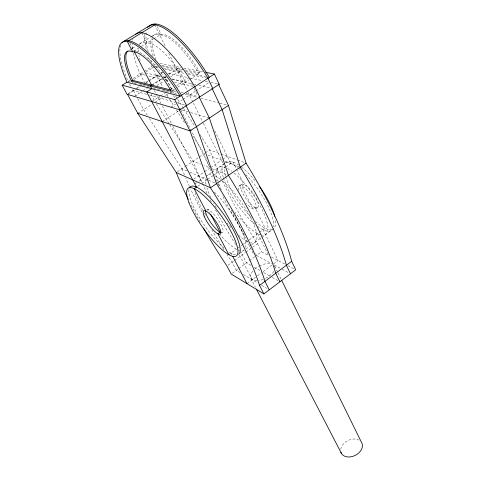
<?xml version="1.0" encoding="UTF-8"?>
<svg xmlns="http://www.w3.org/2000/svg" width="481" height="481" viewBox="0 0 481 481"><rect width="100%" height="100%" fill="white"/><g stroke="black" fill="none" stroke-linecap="round" stroke-linejoin="round"><path stroke-width="0.36" stroke-dasharray="2.4 1.8" d="M247.018 283.67L256.866 276.316M257.443 275.884L262.061 272.432M271.789 265.169L262.638 272.005L269.679 275.986M273.497 263.889L278.042 260.498L263.059 229.768M232.353 273.25L238.107 269.005M238.702 268.566L248.809 261.111M249.398 260.678L254.72 256.758M255.549 253.577L256.487 255.447L261.478 251.767L268.103 255.261M240.247 253.12L244.107 250.294A41.414 11.376 54.6 0 1 240.933 250.86M245.833 249.032L251.022 245.238M251.599 244.817L261.075 237.885M261.676 237.446L273.418 228.86A40.879 12.969 54.9 0 0 275.529 220.49M228.072 265.181L233.874 260.93M234.475 260.486L245.262 252.579M245.857 252.146L250.625 248.653M222.378 180.886A222.715 84.301 52.9 0 0 257.437 243.663L252.411 247.342L253.349 249.212M228.86 254.677L236.43 249.164M237.62 248.298L241.793 245.256M242.388 244.823L258.952 232.756M259.542 232.329L265.163 228.234L254.984 207.263L252.832 208.802L241.69 185.961L243.891 184.415L236.508 169.21M255.585 208.862L257.75 207.311M239.027 186.093L241.209 184.56M207.07 210.275L208.207 209.482L209.908 212.728M197.643 186.285L199.958 184.692M207.095 179.774L202.267 183.099L172.835 126.184M207.702 179.359L213.131 175.613M213.738 175.198L225.096 167.37A41.017 12.566 54.8 0 0 221.422 190.097M225.661 166.985L232.978 161.941L236.189 168.548M196.561 182.744L195.376 183.556A41.414 11.376 54.6 0 1 197.366 182.221M198.924 181.121L205.423 176.653M211.55 172.445L206.608 175.842A41.216 11.977 54.7 0 1 212.127 174.633M212.169 172.018L224.898 163.269M193.885 179.082L204.016 172.15M204.623 171.729L210.095 167.983L203.986 165.524M210.696 167.574L221.531 160.149L207.684 154.942M222.667 159.373L227.206 156.265M177.411 171.795L184.872 166.745M185.462 166.342L204.227 153.643L192.941 135.919M205.447 152.814L209.734 149.916L220.22 153.722M162.223 121.579L178.77 110.798M170.899 107.197L175.649 104.124M177.429 102.97L182.359 99.777M182.972 99.381L195.25 91.432M195.857 91.035L209.518 82.191M174.495 89.268L172.613 90.47A47.12 13.504 57.6 0 0 138.54 51.894M177.621 87.265L188.853 80.062M189.472 79.666L200.048 72.89A46.597 14.953 58.2 0 0 161.111 34.325L157.317 26.617M137.77 113.354L152.182 104.112M155.243 102.152L162.506 97.493M165.536 95.551L167.887 94.042M170.172 92.58L172.457 91.113L176.713 92.202M151.743 101.551L159.89 96.332M160.516 95.935L164.875 93.146M170.478 89.556L173.563 87.584M176.641 85.612L188.919 77.76M134.265 96.392L142.208 91.366M142.839 90.963L146.633 88.564M147.264 88.167L149.789 86.562M152.315 84.963L162.325 78.631M165.38 76.695L164.201 77.441L166.348 77.928M168.921 74.453L170.1 73.707M156.818 85.522L163.732 81.133M166.372 77.651L164.219 77.164L165.62 79.936L166.865 79.149M170.593 76.78L183.61 68.524M151.617 85.143L161.7 78.764M162.325 78.361L165.464 76.377M169.204 74.008L177.928 68.488L179.293 71.26M128.229 93.512L134.235 89.731M136.724 88.161L139.207 86.592M146.038 82.287L147.883 81.127M148.503 80.736L159.987 73.497M160.57 73.13L162.313 72.03M127.585 94.426L135.414 89.49M136.033 89.099L139.773 86.742M140.392 86.352L142.262 85.173M145.376 83.207L148.455 81.265M149.074 80.874L158.832 74.723M161.153 73.256L162.903 72.156M120.797 45.064A70.364 20.058 57.4 0 0 128.162 81.451L130.044 80.273M133.183 78.313L143.807 71.669M144.426 71.278L151.876 66.625A69.625 22.114 57.9 0 1 151.353 65.308M153.637 65.524L155.393 64.424M133.892 79.521L144.084 73.148M145.983 71.958L156.066 65.644M129.912 49.808L131.836 48.629M132.473 48.238L135.678 46.278M139.52 43.927L150.3 37.326M150.932 36.935L154.726 34.614M129.972 43.29L133.958 50.998L138.913 47.956M141.39 46.435L153.09 39.25M153.704 38.877L161.111 34.325A46.158 14.628 58.3 0 0 153.397 36.015M159.939 63.39L181.283 67.556M202.639 71.729L184.223 68.134L185.167 70.058M161.472 65.218L182.209 69.342M185.065 69.907L200.048 72.89M162.41 66.396L182.576 70.46M185.516 71.05L198.755 73.719A46.621 14.887 58.2 0 0 159.83 35.113A46.182 14.562 58.2 0 0 152.537 36.249M155.237 66.336L158.153 66.931M163.257 67.977L183.67 72.162M187.319 72.908L205.567 76.641M156.241 67.526L158.423 67.977M164.965 69.336L185.335 73.557M188.251 74.158L207.912 78.235M167.941 73.244L187.47 77.447M190.338 78.06L201.707 80.507M205.255 81.271L208.808 82.035M210.894 82.485L218.464 84.115M145.442 72.908L159.884 76.184M172.12 78.956L185.762 82.047A46.867 14.202 57.9 0 0 146.964 43.013L141.775 32.732M160.642 76.629L156.505 75.691L151.876 66.625M172.072 79.233L191.534 83.652M194.444 84.313L195.899 84.644M198.809 85.305L212.019 88.312M133.321 52.964A69.992 21.098 57.7 0 0 140.079 73.996L145.19 75.186M148.839 76.034L162.698 79.263M165.62 79.936L168.536 80.616M174.362 81.974L193.308 86.382M171.897 89.917L175.451 90.819M181.133 92.256L183.267 92.791M186.105 93.512L198.292 96.597M185.227 94.378L197.288 97.457M200.884 98.377L219.017 103.006M219.745 103.193L227.002 105.044M128.162 81.451L133.141 82.744M133.85 82.924L135.985 83.484M139.538 84.403L142.382 85.143M143.097 85.329L149.495 86.989M153.048 87.915L159.445 89.574M162.283 90.314L177.206 94.192M146.687 94.354L132.99 90.512L132.299 89.219M149.519 95.148L175.27 102.369M178.132 103.168L185.864 105.339M182.046 110.029L187.8 111.718M190.68 112.566L209.385 118.061M220.917 153.974L236.989 159.818M237.686 160.071L244.679 162.608M224.994 161.454L240.217 167.178M169.751 124.747L193.128 161.153L200.595 164.159M212.133 168.801L228.421 175.361M149.326 118.41L181.926 168.741L187.241 171.032M189.899 172.174L207.852 179.906M208.52 180.195L216.498 183.628M271.416 257.004L285.245 264.291M287.866 265.668L295.075 269.462M256.487 255.447L271.615 263.606M274.23 265.013L281.385 268.873M282.034 269.222L288.534 272.727M250.98 265.416L246.446 262.854L242.286 254.762A224.717 78.794 52.9 0 1 240.716 252.369M254.221 267.244L260.047 270.538M272.24 277.429L278.643 281.048M240.145 272.589L236.321 270.328L232.07 262.247A226.064 75.006 52.9 0 1 226.96 254.443M243.326 274.477L257.293 282.75M261.7 285.365L266.745 288.347M147.288 115.266L143.621 109.602L137.716 98.503M156.451 104.034L169.348 124.122M167.959 96.675L166.083 93.47M169.571 99.206L174.405 106.8M176.419 109.969L185.287 123.894M173.659 93.013L164.55 75.427M175.667 96.17L177.267 98.701M177.669 99.333L183.279 108.183M183.682 108.814L194.901 126.521M200.114 134.74L209.734 149.916A222.715 84.301 52.9 0 0 221.182 178.277M133.544 90.668L136.321 95.893M129.545 84.037L130.922 86.628M231.024 253.096L232.07 255.092M140.079 73.996L144.805 83.063M151.16 94.312L154.9 101.503M154.377 90.482L156.03 93.687M156.361 94.324L161.027 103.349M162.368 105.934L171.464 123.533M239.526 255.152L252.248 279.762M250.872 278.475L255.351 287.127M157.089 75.824L162.752 86.935M164.749 90.855L165.747 92.815M173.515 95.575L174.868 98.244M180.94 110.269L209.758 167.322M215.765 179.209L216.775 181.211M218.127 183.886L219.811 187.223M231.289 209.944L253.884 254.677M257.437 243.663L261.478 251.767M274.711 266.215L277.693 272.264M278.024 272.937L281.331 279.653M154.762 24.838L165.783 47.168M168.753 53.199L187.752 91.697M188.083 92.37L192.701 101.725M193.368 103.072L202.976 122.547M203.307 123.214L223.797 164.742M257.78 233.61L268.32 254.972M191.528 83.105L193.813 87.789M194.138 88.456L197.727 95.815M214.76 130.736L230.73 163.486M274.693 266.059A13.438 6.89 -26.8 0 1 275.042 267.232M273.821 271.476A13.438 6.89 -26.8 0 1 265.344 278.463M263.39 279.305A13.438 6.89 -26.8 0 1 258.85 280.537M257.034 280.712A13.438 6.89 -26.8 0 1 252.964 270.845M254.87 269.011A13.438 6.89 -26.8 0 1 258.778 266.36M259.385 266.035A13.438 6.89 -26.8 0 1 270.797 263.612M340.71 449.296A11.478 8.267 -26.8 0 1 348.118 440.458A11.478 8.267 -26.8 0 1 359.475 440.325M153.205 56.085A46.182 14.562 58.2 0 1 151.256 38.787M140.193 60.768A46.423 13.895 57.9 0 1 138.913 55.513M138.426 52.026A46.423 13.895 57.9 0 1 138.366 48.984M139.556 44.499A46.423 13.895 57.9 0 1 146.964 43.013M155.982 59.83A46.158 14.628 58.3 0 1 152.339 38.612M257.365 226.214A40.915 12.855 54.9 0 0 272.24 229.461A40.879 12.969 54.9 0 1 255.507 221.476M255.14 224.459A40.915 12.855 54.9 0 1 223.485 178.09M223.268 177.363A40.915 12.855 54.9 0 1 224.831 163.131M226.214 162.752A40.915 12.855 54.9 0 1 238.113 167.785M238.654 168.206A40.915 12.855 54.9 0 1 240.326 169.54M245.665 174.453A40.915 12.855 54.9 0 1 273.31 226.719M261.261 234.914A41.017 12.566 54.8 0 1 234.962 212.163M227.507 168.5A41.017 12.566 54.8 0 1 231.89 171.326M234.073 173.034A41.017 12.566 54.8 0 1 263.311 212.121A41.017 12.566 54.8 0 1 262.482 235.119M222.601 181A41.216 11.977 54.7 0 1 252.531 221.452A41.216 11.977 54.7 0 1 250.565 242.719M247.156 241.354A41.216 11.977 54.7 0 1 239.051 235.576M230.94 227.495A41.216 11.977 54.7 0 1 227.158 223.064M216.234 207.6A41.216 11.977 54.7 0 1 213.732 203.307M210.75 197.541A41.216 11.977 54.7 0 1 206.89 187.855M206.006 184.391A41.216 11.977 54.7 0 1 205.531 179.569M214.887 175.721A41.216 11.977 54.7 0 1 220.436 179.263M251.22 217.382A40.879 12.969 54.9 0 1 225.619 176.611M225.403 175.884A40.879 12.969 54.9 0 1 224.152 166.751M225.445 162.891A40.879 12.969 54.9 0 1 238.78 165.073M241.474 167.063A40.879 12.969 54.9 0 1 256.199 182.209M238.871 190.422A14.093 4.425 54.9 0 1 245.923 188.961A14.093 4.425 54.9 0 1 256.235 206.734A14.093 4.425 54.9 0 1 246.374 203.355M149.393 60.047A69.625 22.114 57.9 0 1 148.226 56.511M146.2 49.05A69.625 22.114 57.9 0 1 145.082 33.261M132.69 48.996A69.992 21.098 57.7 0 1 132.383 44.342M132.714 40.212A69.992 21.098 57.7 0 1 132.978 38.979M151.774 62.608A69.589 22.216 58 0 1 150.331 58.598M148.226 51.677A69.589 22.216 58 0 1 146.446 31.842M235.702 244.57A224.717 78.794 52.9 0 1 215.001 208.982M211.243 201.779A224.717 78.794 52.9 0 1 210.251 199.813M207.022 193.284A224.717 78.794 52.9 0 1 193.128 161.153M244.769 235.365A223.376 82.491 52.9 0 1 222.144 195.033M210.997 170.923A223.376 82.491 52.9 0 1 204.227 153.643M133.958 50.998A47.12 13.504 57.6 0 1 136.063 51.1M136.646 51.239A47.12 13.504 57.6 0 1 137.891 51.635M235.48 254.846A41.516 11.069 54.6 0 1 228.703 251.641M224.08 248.034A41.516 11.069 54.6 0 1 188.991 189.358M240.368 250.757A41.414 11.376 54.6 0 1 220.346 235.095M205.567 215.109A41.414 11.376 54.6 0 1 203.03 210.816M202.687 210.209A41.414 11.376 54.6 0 1 195.214 192.755M214.364 192.117A41.414 11.376 54.6 0 1 245.689 247.42M206.734 209.037A14.298 3.806 54.6 0 1 219.035 221.206A14.298 3.806 54.6 0 1 221.615 232.756M200.156 222.162A226.749 73.076 52.9 0 1 190.506 203.884M223.887 249.621A226.064 75.006 52.9 0 1 211.466 229.058M201.954 211.862A226.064 75.006 52.9 0 1 190.656 189.111M189.478 186.538A226.064 75.006 52.9 0 1 185.816 178.217M184.433 174.928A226.064 75.006 52.9 0 1 181.926 168.741M241.342 189.905A14.081 4.461 54.9 0 0 256.601 207.684A14.081 4.461 54.9 0 0 250.655 190.061A14.081 4.461 54.9 0 0 241.342 189.905"/><path stroke-width="0.72" d="M203.409 227.964A226.749 73.076 52.9 0 0 226.93 266.017L231.223 274.086L263.895 293.909L295.725 269.811L291.66 261.279A167.773 46.158 55.7 0 0 246.074 163.119L228.451 105.417L218.464 84.115L219.228 84.277L214.43 74.026L205.591 72.3M263.895 293.909L259.542 285.425L291.66 261.279M246.074 163.119L210.492 187.8L176.28 172.559L137.77 113.354L127.585 94.426M228.451 105.417L189.995 130.916L137.77 113.354M180.435 108.868L179.233 109.656L189.995 130.916L210.492 187.8A169.997 39.622 55.3 0 1 259.542 285.425M149.266 26.13A69.589 22.216 58 0 1 156.048 24.05L127.327 41.522A70.388 19.943 57.4 0 1 180.135 96.164L126.966 82.197L122.162 85.203L127.038 94.264L179.942 109.86L219.228 84.277M122.162 85.203L174.765 99.627L214.43 74.026M126.966 82.197A70.4 19.949 57.4 0 1 127.327 41.522L132.654 51.798A46.693 13.137 57.6 0 0 131.403 81.085L132.618 80.321L171.164 90.103M123.743 41.414L149.489 25.776M131.403 81.085L171.29 91.318A47.144 13.432 57.6 0 0 132.654 51.798M205.94 211.069L194.174 188.678L196.488 187.085L146.711 91.937L151.786 88.714L150.349 85.943L151.617 85.143L134.301 51.653M228.86 254.677L217.893 233.814L220.106 232.227L210.588 214.027M232.762 256.421L247.018 283.67M256.385 289.123L341.516 453.571M269.264 289.845L264.959 281.355A169.625 40.741 55.4 0 0 216.498 183.628L196.495 126.611L185.864 105.339M174.765 99.627L179.942 109.86M186.58 105.537L181.469 95.298A70.352 20.052 57.4 0 0 128.643 40.723A70.364 20.058 57.4 0 0 122.018 42.887M279.924 281.77L275.715 273.262A168.879 42.935 55.5 0 0 228.421 175.361L209.385 118.061L199.014 96.777M281.668 280.327L361.453 442.243A11.478 8.267 -26.8 0 1 355.068 455.471A11.478 8.267 -26.8 0 1 340.921 452.26M199.753 96.964L194.763 86.718A69.979 21.092 57.7 0 0 141.775 32.732A69.992 21.098 57.7 0 0 135.708 34.229M290.488 273.779L286.369 265.253A168.14 45.094 55.7 0 0 240.217 167.178L222.132 109.608L212.337 88.979M207.912 78.235L212.77 88.48M147.565 27.363A69.625 22.114 57.9 0 1 154.762 24.838M154.828 24.844A69.625 22.114 57.9 0 1 207.99 78.247M156.121 24.056A69.589 22.216 58 0 1 209.301 77.405M259.343 186.357A40.879 12.969 54.9 0 1 274.753 216.414M189.724 187.44A41.516 11.069 54.6 0 1 222.366 212.422A41.516 11.069 54.6 0 1 238.594 254.329M221.164 232.666A14.298 3.806 54.6 0 1 211.195 223.178A14.298 3.806 54.6 0 1 205.405 210.576M132.618 80.321A46.669 13.203 57.7 0 1 127.994 50.986M188.257 199.344A226.749 73.076 52.9 0 1 176.28 172.559M204.1 216.113A14.316 3.764 54.6 0 0 219.39 234.349A14.316 3.764 54.6 0 0 212.536 217.015A14.316 3.764 54.6 0 0 204.1 216.113M188.991 202.705A41.558 10.943 54.6 0 0 233.291 256.445A41.558 10.943 54.6 0 0 214.604 207.107A41.558 10.943 54.6 0 0 188.991 202.705"/></g></svg>
